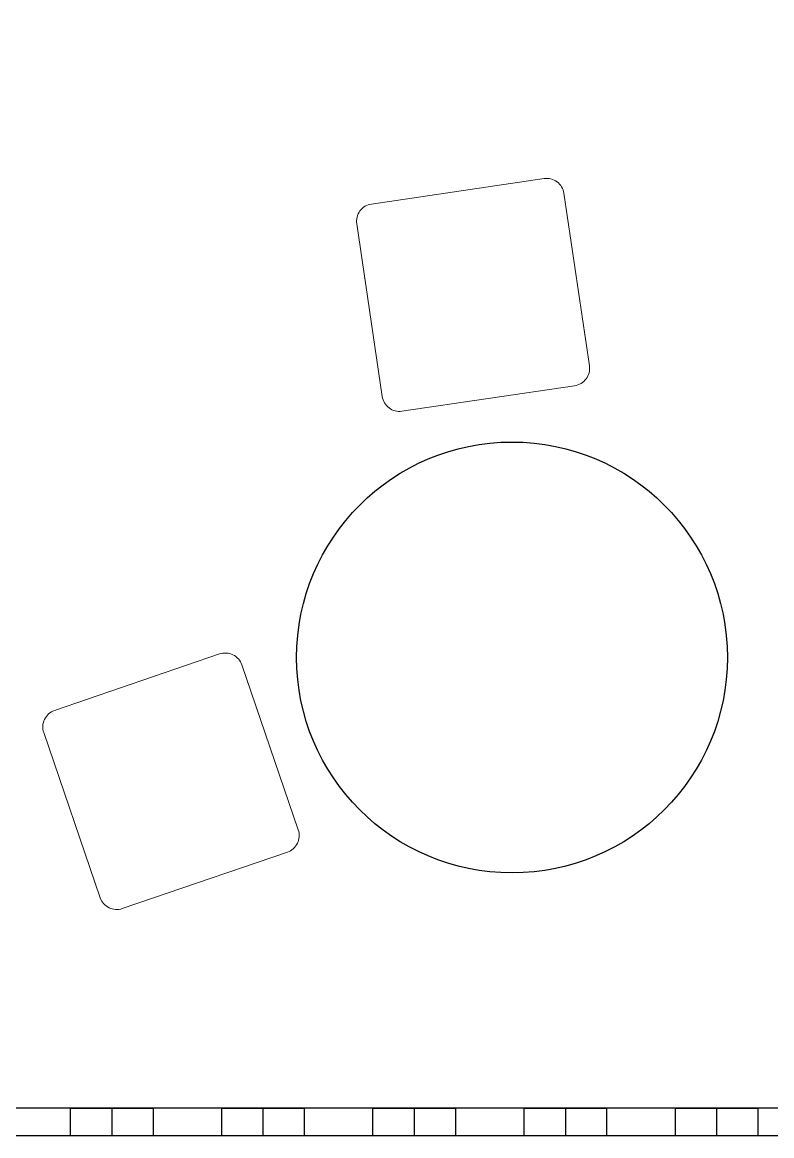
# Model space of a CAD drawing. Header units: inches. Extents: x 15 to 22798, y 21 to 21519.
# Drawn here: x 6687.2 to 6826.4, y 14983.4 to 15190.2 of the extents above; entities that cross this region are included whole.
import ezdxf

# ---------------------------------------------------------------- set-up
doc = ezdxf.new("R2010")
doc.units = ezdxf.units.IN
doc.header["$MEASUREMENT"] = 0
doc.layers.add('ARREDAMENTO', color=8, linetype='Continuous', lineweight=13)

msp = doc.modelspace()

# ---------------------------------------------------------------- linework, layer by layer
for p, q in [((6711.5, 14988.53), (6571.1, 14988.53)), ((6703.84, 14988.53), (6703.84, 14983.42)), ((6851.89, 14988.53), (6711.5, 14988.53)), ((6731.91, 14988.53), (6731.91, 14983.42)), ((6759.99, 14988.53), (6759.99, 14983.42)), ((6788.07, 14988.53), (6788.07, 14983.42)), ((6816.15, 14988.53), (6816.15, 14983.42)), ((6940.31, 14983.42), (6290.31, 14983.42))]:
    msp.add_line(p, q)
msp.add_lwpolyline([(6750.33, 15693.6), (6940.31, 15693.42), (6940.31, 14983.42), (6290.31, 14983.42)])
for points in [[(6696.18, 14988.53), (6711.5, 14988.53), (6711.5, 14983.42), (6696.18, 14983.42)], [(6724.26, 14988.53), (6739.57, 14988.53), (6739.57, 14983.42), (6724.26, 14983.42)], [(6752.34, 14988.53), (6767.65, 14988.53), (6767.65, 14983.42), (6752.34, 14983.42)], [(6780.42, 14988.53), (6795.73, 14988.53), (6795.73, 14983.42), (6780.42, 14983.42)], [(6808.5, 14988.53), (6823.81, 14988.53), (6823.81, 14983.42), (6808.5, 14983.42)]]:
    msp.add_lwpolyline(points, close=True)
msp.add_circle((6778.16, 15072.22), 40)
at = {"layer": 'ARREDAMENTO'}
for points in [[(6754.06, 15120.68), (6749.33, 15152.73, -0.414214), (6752.06, 15156.41), (6784.12, 15161.13, -0.414214), (6787.8, 15158.4), (6792.52, 15126.35, -0.414214), (6789.79, 15122.67), (6757.73, 15117.94, -0.414214)], [(6701.69, 15027.61), (6691.2, 15058.26, -0.414214), (6693.21, 15062.37), (6723.87, 15072.87, -0.414214), (6727.98, 15070.85), (6738.47, 15040.2, -0.414214), (6736.46, 15036.08), (6705.8, 15025.59, -0.414214)]]:
    msp.add_lwpolyline(points, format="xyb", close=True, dxfattribs=at)

doc.saveas('drawing.dxf')
